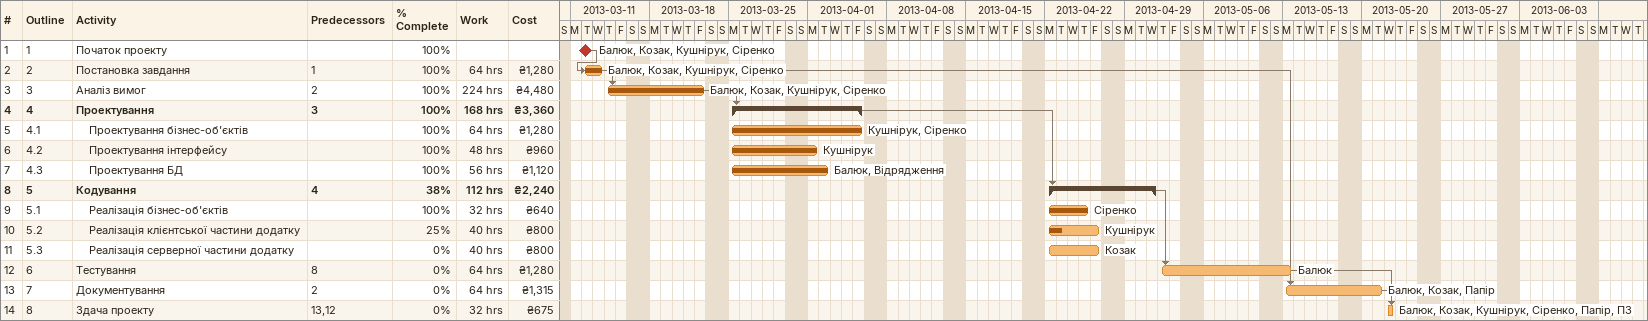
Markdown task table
| ID | WBS | Task | Start | Finish | Predecessors | Resources | % complete | Work (h) | Cost (₴) |
|---|---|---|---|---|---|---|---|---|---|
| 1 | 1 | Початок проекту (milestone) | 2013-03-12 | 2013-03-12 |  | Балюк, Козак, Кушнірук, Сіренко | 100 |  |  |
| 2 | 2 | Постановка завдання | 2013-03-12 | 2013-03-13 | 1 | Балюк, Козак, Кушнірук, Сіренко | 100 | 64 | 1280 |
| 3 | 3 | Аналіз вимог | 2013-03-14 | 2013-03-22 | 2 | Балюк, Козак, Кушнірук, Сіренко | 100 | 224 | 4480 |
| 4 | 4 | **Проектування** | 2013-03-25 | 2013-04-05 | 3 |  | 100 | 168 | 3360 |
| 5 | 4.1 | Проектування бізнес-об'єктів | 2013-03-25 | 2013-04-05 |  | Кушнірук, Сіренко | 100 | 64 | 1280 |
| 6 | 4.2 | Проектування інтерфейсу | 2013-03-25 | 2013-04-01 |  | Кушнірук | 100 | 48 | 960 |
| 7 | 4.3 | Проектування БД | 2013-03-25 | 2013-04-02 |  | Балюк, Відрядження | 100 | 56 | 1120 |
| 8 | 5 | **Кодування** | 2013-04-22 | 2013-05-01 | 4 |  | 38 | 112 | 2240 |
| 9 | 5.1 | Реалізація бізнес-об'єктів | 2013-04-22 | 2013-04-25 |  | Сіренко | 100 | 32 | 640 |
| 10 | 5.2 | Реалізація клієнтської частини додатку | 2013-04-22 | 2013-04-26 |  | Кушнірук | 25 | 40 | 800 |
| 11 | 5.3 | Реалізація серверної частини додатку | 2013-04-22 | 2013-04-26 |  | Козак | 0 | 40 | 800 |
| 12 | 6 | Тестування | 2013-05-02 | 2013-05-13 | 8 | Балюк | 0 | 64 | 1280 |
| 13 | 7 | Документування | 2013-05-13 | 2013-05-21 | 2 | Балюк, Козак, Папір | 0 | 64 | 1315 |
| 14 | 8 | Здача проекту | 2013-05-22 | 2013-05-22 | 13, 12 | Балюк, Козак, Кушнірук, Сіренко, Папір, ПЗ | 0 | 32 | 675 |
